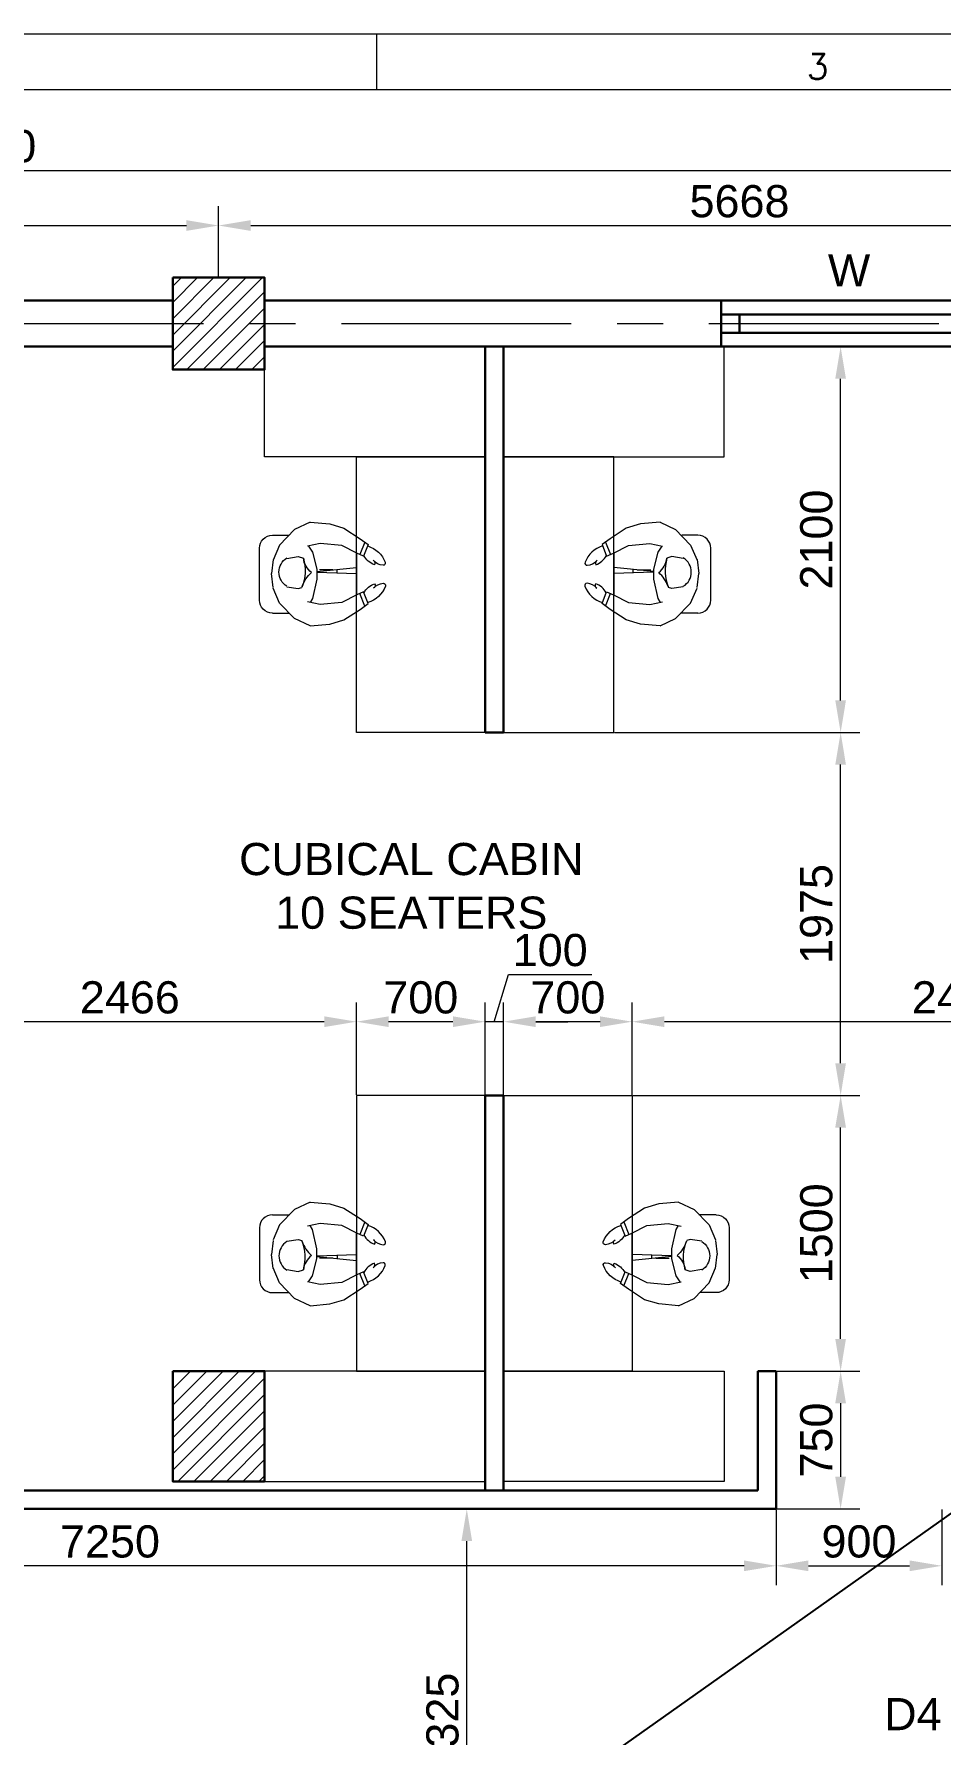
# Model space of a CAD drawing. Header units: millimetres. Extents: x 131588 to 160612, y -172852 to -151297.
# Drawn here: x 144237 to 149172, y -160547 to -151297 of the extents above; entities that cross this region are included whole.
import ezdxf
from ezdxf.enums import TextEntityAlignment as Align

# ---------------------------------------------------------------- set-up
doc = ezdxf.new("R2010")
doc.units = ezdxf.units.MM
doc.header["$MEASUREMENT"] = 0
doc.linetypes.add('CENTER', pattern=[2, 1.25, -0.25, 0.25, -0.25])
for name, color, linetype, lineweight in [('CEN-1', 1, 'CENTER', 18), ('DIM', 7, 'Continuous', 20), ('DIMLINE', 10, 'Continuous', 18), ('MAIN', 3, 'Continuous', 30), ('MAIN-4', 6, 'Continuous', 30), ('SEC', 253, 'Continuous', 15), ('TEXT', 4, 'Continuous', 13), ('TEXT-1', 7, 'Continuous', 20)]:
    doc.layers.add(name, color=color, linetype=linetype, lineweight=lineweight)
doc.layers.add('H', color=7, linetype='Continuous')
doc.styles.add('ROMANS', font='romans.shx')
doc.styles.get("Standard").update_dxf_attribs({"font": ''})
doc.styles.get('Standard').set_extended_font_data('Arial')
doc.dimstyles.new('DIM-50', dxfattribs={"dimscale": 50, "dimtxt": 2.5, "dimasz": 2.5, "dimexe": 1.5, "dimexo": 0.05, "dimgap": 0.6, "dimtad": 1, "dimzin": 9, "dimdsep": 46, "dimtxsty": 'Standard', "dimcen": 0, "dimclrd": 32, "dimclre": 32, "dimadec": 0, "dimazin": 0, "dimtp": 0.1, "dimtm": 0.1, "dimtfac": 0.71, "dimtofl": 0, "dimtmove": 1, "dimatfit": 3, "dimfxl": 1, "dimtolj": 1, "dimtzin": 7, "dimlwd": -1, "dimlwe": -1, "dimarcsym": 1})
doc.dimstyles.new('DIM-50$0', dxfattribs={"dimscale": 50, "dimtxt": 2.5, "dimasz": 2.5, "dimexe": 1.5, "dimexo": 0.05, "dimgap": 0.6, "dimtad": 1, "dimzin": 9, "dimdsep": 46, "dimtxsty": 'Standard', "dimcen": 0, "dimclrd": 32, "dimclre": 32, "dimadec": 0, "dimazin": 0, "dimtp": 0.1, "dimtm": 0.1, "dimtfac": 0.71, "dimtofl": 0, "dimtmove": 1, "dimatfit": 3, "dimfxl": 1, "dimtolj": 1, "dimtzin": 7, "dimlwd": -1, "dimlwe": -1, "dimarcsym": 1})

# ---------------------------------------------------------------- blocks, each defined once
blk = doc.blocks.new('rr')
at = {"layer": 'TEXT', "color": 7}
for p, q in [((298029.1, -105617.9), (298123, -105617.9)), ((298149.9, -105587.7), (298068.3, -105672.4)), ((298235, -105548.2), (298149.9, -105587.7)), ((298235, -105548.2), (298341.6, -105557.9)), ((298341.6, -105557.9), (298418.6, -105581.4)), ((298418.6, -105581.4), (298506.5, -105637.9)), ((297958.6, -105688.4), (297958.6, -105970.4)), ((298068.3, -105672.4), (298033.7, -105754.1)), ((298289.8, -105664.6), (298220.6, -105678.7)), ((298246.6, -105697.8), (298234.7, -105675.9)), ((298270.2, -105803), (298246.6, -105697.8)), ((298406, -105675.6), (298289.8, -105664.6)), ((298487.7, -105716.4), (298406, -105675.6)), ((298486.5, -105944.6), (298486.5, -105715.8)), ((298525.4, -105733.7), (298487.7, -105716.4)), ((298532, -105656.1), (298504, -105723.9)), ((298506.5, -105637.9), (298550.5, -105669.3)), ((298550.5, -105669.3), (298525.4, -105733.7)), ((298033.7, -105756.4), (298023.5, -105832.5)), ((298108.2, -105761), (298170.1, -105750.9)), ((298170.1, -105750.9), (298189.2, -105757.2)), ((298270.2, -105856.3), (298270.2, -105803)), ((298033.7, -105908.6), (298023.5, -105832.5)), ((298068.3, -105987.9), (298033.7, -105906.3)), ((298246.6, -105948.9), (298270.2, -105856.3)), ((298270.2, -105841.1), (298486.5, -105833.1)), ((298270.2, -105843.2), (298486.5, -105865.6)), ((298358.6, -105852.9), (298285, -105852.9)), ((298381.6, -105837), (298381.6, -105854.8)), ((298150, -106072.7), (298068.3, -105987.9)), ((298108.2, -105915.2), (298170.1, -105925.3)), ((298170.1, -105925.3), (298197.6, -105916.1)), ((298289.8, -105995.8), (298220.6, -105981.7)), ((298224.9, -105982.5), (298246.6, -105948.9)), ((298406, -105984.8), (298289.8, -105995.8)), ((298487.7, -105944), (298406, -105984.8)), ((298525.4, -105926.7), (298487.7, -105944)), ((298532, -106004.3), (298504, -105936.5)), ((298506.5, -106022.5), (298550.5, -105991.1)), ((298550.5, -105991.1), (298525.4, -105926.7)), ((298029.1, -106040.8), (298117, -106040.8)), ((298235, -106112.1), (298150, -106072.7)), ((298341.6, -106102.5), (298418.6, -106079)), ((298418.6, -106079), (298506.5, -106022.5)), ((298235, -106112.1), (298341.6, -106102.5))]:
    blk.add_line(p, q, dxfattribs=at)
for centre, major_axis, start_param, end_param in [((298029.1, -105688.4), (49.8, 49.8), 0.785398, 2.356194), ((298619.9, -105679.3), (73.6, 73.6), 2.838638, 3.585677), ((298505.1, -105816.7), (104.9, 104.9), -0.421869, 0.489767), ((298154.8, -105840.4), (63.7, -63.7), 2.898963, 4.955018), ((297965.9, -105848.8), (170.6, 170.6), -1.068373, -0.39635), ((298370.9, -105697.4), (135.1, 135.1), 2.703582, 3.183333), ((298571.7, -105768), (11.6, 11.6), -1.392775, 0.371356), ((298637.4, -105702), (55.2, 55.2), 3.067512, 3.856448), ((298632.8, -105768.2), (8.31, 8.31), 3.856448, 5.861316), ((298314.8, -105930.8), (83.5, 83.5), 1.454362, 2.231901), ((298619, -105978.6), (73.6, -73.6), 2.697508, 3.444547), ((298504.2, -105841.1), (104.9, -104.9), 5.793418, 6.705054), ((298636.5, -105955.9), (55.2, -55.2), 2.426738, 3.215673), ((298570.7, -105889.9), (11.6, -11.6), 5.911829, 7.67596), ((298631.8, -105889.7), (8.31, -8.31), 0.421869, 2.426738), ((298029.1, -105970.4), (49.8, -49.8), 3.926991, 5.497787)]:
    blk.add_ellipse(centre, major_axis=major_axis, ratio=1, start_param=start_param, end_param=end_param, dxfattribs=at)
blk = doc.blocks.new('*D520')
at = {"layer": 'Defpoints', "color": 0, "ltscale": 100, "transparency": 16777216}
for p in [(145241.6, -152338.7), (139575.6, -152622.3), (145241.6, -152622.3)]:
    blk.add_point(p, dxfattribs=at)
at = {"layer": 'DIMLINE', "color": 32, "linetype": 'ByBlock', "ltscale": 100, "transparency": 16777216}
for p, q in [((139575.6, -152618.8), (139575.6, -152233.7)), ((145241.6, -152618.8), (145241.6, -152233.7)), ((139750.6, -152338.7), (145066.6, -152338.7))]:
    blk.add_line(p, q, dxfattribs=at)
at = {"layer": 'DIMLINE', "color": 32, "ltscale": 100, "transparency": 16777216}
for points in [[(139750.6, -152309.5), (139750.6, -152367.9), (139575.6, -152338.7)], [(145066.6, -152309.5), (145066.6, -152367.9), (145241.6, -152338.7)]]:
    blk.add_solid(points, dxfattribs=at)
at = {"layer": 'DIMLINE', "color": 0, "ltscale": 100, "transparency": 16777216, "insert": (142408.6, -152207.4), "char_height": 175, "attachment_point": 5}
blk.add_mtext('\\A1;5666', dxfattribs=at)
blk = doc.blocks.new('*D521')
at = {"layer": 'Defpoints', "color": 0, "ltscale": 100, "transparency": 16777216}
for p in [(150909.6, -152338.7), (145241.6, -152622.3), (150909.6, -152622.3)]:
    blk.add_point(p, dxfattribs=at)
at = {"layer": 'DIMLINE', "color": 32, "linetype": 'ByBlock', "ltscale": 100, "transparency": 16777216}
for p, q in [((145241.6, -152618.8), (145241.6, -152233.7)), ((150909.6, -152618.8), (150909.6, -152233.7)), ((145416.6, -152338.7), (150734.6, -152338.7))]:
    blk.add_line(p, q, dxfattribs=at)
at = {"layer": 'DIMLINE', "color": 32, "ltscale": 100, "transparency": 16777216}
for points in [[(145416.6, -152309.5), (145416.6, -152367.9), (145241.6, -152338.7)], [(150734.6, -152309.5), (150734.6, -152367.9), (150909.6, -152338.7)]]:
    blk.add_solid(points, dxfattribs=at)
at = {"layer": 'DIMLINE', "color": 0, "ltscale": 100, "transparency": 16777216, "insert": (148075.6, -152207.4), "char_height": 175, "attachment_point": 5}
blk.add_mtext('\\A1;5668', dxfattribs=at)
blk = doc.blocks.new('A4 SHEET')
at = {"layer": 'DIM'}
for p, q in [((15345.06, 1232.71), (13489.34, 1232.71)), ((14417.2, 1232.71), (14417.2, 1213.41)), ((13509.22, 1213.41), (15322.97, 1213.41))]:
    blk.add_line(p, q, dxfattribs=at)
at = {"layer": 'DIM', "style": 'ROMANS'}
blk.add_text('3', height=8.84, dxfattribs=at).set_placement((14566.9, 1214.33), align=Align.BOTTOM_LEFT)
blk = doc.blocks.new('*D538')
at = {"layer": 'Defpoints', "color": 0, "ltscale": 100, "transparency": 16777216}
for p in [(153909.6, -152039.3), (133909.6, -152872.3), (153909.6, -152872.3)]:
    blk.add_point(p, dxfattribs=at)
at = {"layer": 'DIMLINE', "color": 32, "linetype": 'ByBlock', "ltscale": 100, "transparency": 16777216}
for p, q in [((133909.6, -152868.8), (133909.6, -151934.3)), ((153909.6, -152868.8), (153909.6, -151934.3)), ((134084.6, -152039.3), (153734.6, -152039.3))]:
    blk.add_line(p, q, dxfattribs=at)
at = {"layer": 'DIMLINE', "color": 32, "ltscale": 100, "transparency": 16777216}
for points in [[(134084.6, -152010.1), (134084.6, -152068.5), (133909.6, -152039.3)], [(153734.6, -152010.1), (153734.6, -152068.5), (153909.6, -152039.3)]]:
    blk.add_solid(points, dxfattribs=at)
at = {"layer": 'DIMLINE', "color": 0, "ltscale": 100, "transparency": 16777216, "insert": (143909.6, -151908), "char_height": 175, "attachment_point": 5}
blk.add_mtext('\\A1;20000', dxfattribs=at)
blk = doc.blocks.new('*D556')
at = {"layer": 'Defpoints', "color": 0, "ltscale": 100, "transparency": 16777216}
for p in [(148275.6, -159322.3), (149175.6, -159322.3), (149175.6, -159631.5)]:
    blk.add_point(p, dxfattribs=at)
at = {"layer": 'DIMLINE', "color": 32, "linetype": 'ByBlock', "ltscale": 100, "transparency": 16777216}
for p, q in [((148275.6, -159325.8), (148275.6, -159736.5)), ((149175.6, -159325.8), (149175.6, -159736.5)), ((148450.6, -159631.5), (149000.6, -159631.5))]:
    blk.add_line(p, q, dxfattribs=at)
at = {"layer": 'DIMLINE', "color": 32, "ltscale": 100, "transparency": 16777216}
for points in [[(148450.6, -159602.3), (148450.6, -159660.7), (148275.6, -159631.5)], [(149000.6, -159602.3), (149000.6, -159660.7), (149175.6, -159631.5)]]:
    blk.add_solid(points, dxfattribs=at)
at = {"layer": 'DIMLINE', "color": 0, "ltscale": 100, "transparency": 16777216, "insert": (148725.6, -159500.1), "char_height": 175, "attachment_point": 5}
blk.add_mtext('\\A1;900', dxfattribs=at)
blk = doc.blocks.new('*D560')
at = {"layer": 'Defpoints', "color": 0, "ltscale": 100, "transparency": 16777216}
for p in [(148275.6, -158572.3), (148275.6, -159322.3), (148625.7, -159322.3)]:
    blk.add_point(p, dxfattribs=at)
at = {"layer": 'DIMLINE', "color": 32, "linetype": 'ByBlock', "ltscale": 100, "transparency": 16777216}
for p, q in [((148279.1, -158572.3), (148730.7, -158572.3)), ((148625.7, -158747.3), (148625.7, -159147.3)), ((148279.1, -159322.3), (148730.7, -159322.3))]:
    blk.add_line(p, q, dxfattribs=at)
at = {"layer": 'DIMLINE', "color": 32, "ltscale": 100, "transparency": 16777216}
for points in [[(148596.5, -158747.3), (148654.8, -158747.3), (148625.7, -158572.3)], [(148596.5, -159147.3), (148654.8, -159147.3), (148625.7, -159322.3)]]:
    blk.add_solid(points, dxfattribs=at)
at = {"layer": 'DIMLINE', "color": 0, "ltscale": 100, "transparency": 16777216, "insert": (148494.3, -158947.3), "char_height": 175, "attachment_point": 5, "rotation": 90}
blk.add_mtext('\\A1;750', dxfattribs=at)
blk = doc.blocks.new('*D562')
at = {"layer": 'Defpoints', "color": 0, "ltscale": 100, "transparency": 16777216}
for p in [(141025.6, -159324.6), (148275.6, -159322.3), (141025.6, -159631.5)]:
    blk.add_point(p, dxfattribs=at)
at = {"layer": 'DIMLINE', "color": 32, "linetype": 'ByBlock', "ltscale": 100, "transparency": 16777216}
for p, q in [((141025.6, -159328.1), (141025.6, -159736.5)), ((148275.6, -159325.8), (148275.6, -159736.5)), ((148100.6, -159631.5), (141200.6, -159631.5))]:
    blk.add_line(p, q, dxfattribs=at)
at = {"layer": 'DIMLINE', "color": 32, "ltscale": 100, "transparency": 16777216}
for points in [[(141200.6, -159602.3), (141200.6, -159660.7), (141025.6, -159631.5)], [(148100.6, -159602.3), (148100.6, -159660.7), (148275.6, -159631.5)]]:
    blk.add_solid(points, dxfattribs=at)
at = {"layer": 'DIMLINE', "color": 0, "ltscale": 100, "transparency": 16777216, "insert": (144650.6, -159500.1), "char_height": 175, "attachment_point": 5}
blk.add_mtext('\\A1;7250', dxfattribs=at)
blk = doc.blocks.new('*D565')
at = {"layer": 'Defpoints', "color": 0, "ltscale": 100, "transparency": 16777216}
for p in [(147491.6, -156670.9), (147491.6, -157072.3), (149959.6, -157072.3)]:
    blk.add_point(p, dxfattribs=at)
at = {"layer": 'DIMLINE', "color": 32, "linetype": 'ByBlock', "ltscale": 100, "transparency": 16777216}
for p, q in [((147491.6, -157068.8), (147491.6, -156565.9)), ((149959.6, -157068.8), (149959.6, -156565.9)), ((149784.6, -156670.9), (147666.6, -156670.9))]:
    blk.add_line(p, q, dxfattribs=at)
at = {"layer": 'DIMLINE', "color": 32, "ltscale": 100, "transparency": 16777216}
for points in [[(147666.6, -156641.7), (147666.6, -156700.1), (147491.6, -156670.9)], [(149784.6, -156641.7), (149784.6, -156700.1), (149959.6, -156670.9)]]:
    blk.add_solid(points, dxfattribs=at)
at = {"layer": 'DIMLINE', "color": 0, "ltscale": 100, "transparency": 16777216, "insert": (149285.1, -156539.6), "char_height": 175, "attachment_point": 5}
blk.add_mtext('\\A1;2468', dxfattribs=at)
blk = doc.blocks.new('*D566')
at = {"layer": 'Defpoints', "color": 0, "ltscale": 100, "transparency": 16777216}
for p in [(146791.6, -156670.9), (146791.6, -157072.3), (147491.6, -157072.3)]:
    blk.add_point(p, dxfattribs=at)
at = {"layer": 'DIMLINE', "color": 32, "linetype": 'ByBlock', "ltscale": 100, "transparency": 16777216}
for p, q in [((146791.6, -157068.8), (146791.6, -156565.9)), ((147491.6, -157068.8), (147491.6, -156565.9)), ((147316.6, -156670.9), (146966.6, -156670.9))]:
    blk.add_line(p, q, dxfattribs=at)
at = {"layer": 'DIMLINE', "color": 32, "ltscale": 100, "transparency": 16777216}
for points in [[(146966.6, -156641.7), (146966.6, -156700.1), (146791.6, -156670.9)], [(147316.6, -156641.7), (147316.6, -156700.1), (147491.6, -156670.9)]]:
    blk.add_solid(points, dxfattribs=at)
at = {"layer": 'DIMLINE', "color": 0, "ltscale": 100, "transparency": 16777216, "insert": (147141.6, -156539.6), "char_height": 175, "attachment_point": 5}
blk.add_mtext('\\A1;700', dxfattribs=at)
blk = doc.blocks.new('*D567')
at = {"layer": 'Defpoints', "color": 0, "ltscale": 100, "transparency": 16777216}
for p in [(146691.6, -156670.9), (146691.6, -157072.3), (146791.6, -157072.3)]:
    blk.add_point(p, dxfattribs=at)
at = {"layer": 'DIMLINE', "color": 32, "linetype": 'ByBlock', "ltscale": 100, "transparency": 16777216}
for p, q in [((146741.6, -156670.9), (146818.8, -156413.6)), ((146818.8, -156413.6), (147272.4, -156413.6)), ((146691.6, -157068.8), (146691.6, -156565.9)), ((146791.6, -157068.8), (146791.6, -156565.9)), ((146516.6, -156670.9), (146341.6, -156670.9)), ((146791.6, -156670.9), (146691.6, -156670.9)), ((146791.6, -156670.9), (146691.6, -156670.9)), ((146966.6, -156670.9), (147141.6, -156670.9))]:
    blk.add_line(p, q, dxfattribs=at)
at = {"layer": 'DIMLINE', "color": 32, "ltscale": 100, "transparency": 16777216}
for points in [[(146516.6, -156641.7), (146516.6, -156700.1), (146691.6, -156670.9)], [(146966.6, -156641.7), (146966.6, -156700.1), (146791.6, -156670.9)]]:
    blk.add_solid(points, dxfattribs=at)
at = {"layer": 'DIMLINE', "color": 0, "ltscale": 100, "transparency": 16777216, "insert": (147045.6, -156282.2), "char_height": 175, "attachment_point": 5}
blk.add_mtext('\\A1;100', dxfattribs=at)
blk = doc.blocks.new('*D568')
at = {"layer": 'Defpoints', "color": 0, "ltscale": 100, "transparency": 16777216}
for p in [(145991.6, -156670.9), (145991.6, -157072.3), (146691.6, -157072.3)]:
    blk.add_point(p, dxfattribs=at)
at = {"layer": 'DIMLINE', "color": 32, "linetype": 'ByBlock', "ltscale": 100, "transparency": 16777216}
for p, q in [((145991.6, -157068.8), (145991.6, -156565.9)), ((146691.6, -157068.8), (146691.6, -156565.9)), ((146516.6, -156670.9), (146166.6, -156670.9))]:
    blk.add_line(p, q, dxfattribs=at)
at = {"layer": 'DIMLINE', "color": 32, "ltscale": 100, "transparency": 16777216}
for points in [[(146166.6, -156641.7), (146166.6, -156700.1), (145991.6, -156670.9)], [(146516.6, -156641.7), (146516.6, -156700.1), (146691.6, -156670.9)]]:
    blk.add_solid(points, dxfattribs=at)
at = {"layer": 'DIMLINE', "color": 0, "ltscale": 100, "transparency": 16777216, "insert": (146341.6, -156539.6), "char_height": 175, "attachment_point": 5}
blk.add_mtext('\\A1;700', dxfattribs=at)
blk = doc.blocks.new('*D569')
at = {"layer": 'Defpoints', "color": 0, "ltscale": 100, "transparency": 16777216}
for p in [(143525.6, -156670.9), (143525.6, -157072.3), (145991.6, -157072.3)]:
    blk.add_point(p, dxfattribs=at)
at = {"layer": 'DIMLINE', "color": 32, "linetype": 'ByBlock', "ltscale": 100, "transparency": 16777216}
for p, q in [((143525.6, -157068.8), (143525.6, -156565.9)), ((145991.6, -157068.8), (145991.6, -156565.9)), ((145816.6, -156670.9), (143700.6, -156670.9))]:
    blk.add_line(p, q, dxfattribs=at)
at = {"layer": 'DIMLINE', "color": 32, "ltscale": 100, "transparency": 16777216}
for points in [[(143700.6, -156641.7), (143700.6, -156700.1), (143525.6, -156670.9)], [(145816.6, -156641.7), (145816.6, -156700.1), (145991.6, -156670.9)]]:
    blk.add_solid(points, dxfattribs=at)
at = {"layer": 'DIMLINE', "color": 0, "ltscale": 100, "transparency": 16777216, "insert": (144758.6, -156539.6), "char_height": 175, "attachment_point": 5}
blk.add_mtext('\\A1;2466', dxfattribs=at)
blk = doc.blocks.new('*D576')
at = {"layer": 'Defpoints', "color": 0, "ltscale": 100, "transparency": 16777216}
for p in [(147491.6, -157072.3), (148625.7, -157072.3), (148275.6, -158572.3)]:
    blk.add_point(p, dxfattribs=at)
at = {"layer": 'DIMLINE', "color": 32, "linetype": 'ByBlock', "ltscale": 100, "transparency": 16777216}
for p, q in [((147495.1, -157072.3), (148730.7, -157072.3)), ((148625.7, -158397.3), (148625.7, -157247.3)), ((148279.1, -158572.3), (148730.7, -158572.3))]:
    blk.add_line(p, q, dxfattribs=at)
at = {"layer": 'DIMLINE', "color": 32, "ltscale": 100, "transparency": 16777216}
for points in [[(148596.5, -157247.3), (148654.8, -157247.3), (148625.7, -157072.3)], [(148596.5, -158397.3), (148654.8, -158397.3), (148625.7, -158572.3)]]:
    blk.add_solid(points, dxfattribs=at)
at = {"layer": 'DIMLINE', "color": 0, "ltscale": 100, "transparency": 16777216, "insert": (148494.3, -157822.3), "char_height": 175, "attachment_point": 5, "rotation": 90}
blk.add_mtext('\\A1;1500', dxfattribs=at)
blk = doc.blocks.new('*D577')
at = {"layer": 'Defpoints', "color": 0, "ltscale": 100, "transparency": 16777216}
for p in [(147391.6, -155097.3), (148625.7, -155097.3), (147491.6, -157072.3)]:
    blk.add_point(p, dxfattribs=at)
at = {"layer": 'DIMLINE', "color": 32, "linetype": 'ByBlock', "ltscale": 100, "transparency": 16777216}
for p, q in [((147395.1, -155097.3), (148730.7, -155097.3)), ((148625.7, -156897.3), (148625.7, -155272.3)), ((147495.1, -157072.3), (148730.7, -157072.3))]:
    blk.add_line(p, q, dxfattribs=at)
at = {"layer": 'DIMLINE', "color": 32, "ltscale": 100, "transparency": 16777216}
for points in [[(148596.5, -155272.3), (148654.8, -155272.3), (148625.7, -155097.3)], [(148596.5, -156897.3), (148654.8, -156897.3), (148625.7, -157072.3)]]:
    blk.add_solid(points, dxfattribs=at)
at = {"layer": 'DIMLINE', "color": 0, "ltscale": 100, "transparency": 16777216, "insert": (148494.3, -156084.8), "char_height": 175, "attachment_point": 5, "rotation": 90}
blk.add_mtext('\\A1;1975', dxfattribs=at)
blk = doc.blocks.new('*D578')
at = {"layer": 'Defpoints', "color": 0, "ltscale": 100, "transparency": 16777216}
for p in [(147991.6, -152997.3), (148625.7, -152997.3), (147391.6, -155097.3)]:
    blk.add_point(p, dxfattribs=at)
at = {"layer": 'DIMLINE', "color": 32, "linetype": 'ByBlock', "ltscale": 100, "transparency": 16777216}
for p, q in [((147995.1, -152997.3), (148730.7, -152997.3)), ((148625.7, -154922.3), (148625.7, -153172.3)), ((147395.1, -155097.3), (148730.7, -155097.3))]:
    blk.add_line(p, q, dxfattribs=at)
at = {"layer": 'DIMLINE', "color": 32, "ltscale": 100, "transparency": 16777216}
for points in [[(148596.5, -153172.3), (148654.8, -153172.3), (148625.7, -152997.3)], [(148596.5, -154922.3), (148654.8, -154922.3), (148625.7, -155097.3)]]:
    blk.add_solid(points, dxfattribs=at)
at = {"layer": 'DIMLINE', "color": 0, "ltscale": 100, "transparency": 16777216, "insert": (148494.3, -154047.3), "char_height": 175, "attachment_point": 5, "rotation": 90}
blk.add_mtext('\\A1;2100', dxfattribs=at)
blk = doc.blocks.new('*D589')
at = {"layer": 'Defpoints', "color": 0, "ltscale": 100, "transparency": 16777216}
for p in [(146187.6, -159322.3), (146591.7, -159322.3), (146591.7, -161647.3)]:
    blk.add_point(p, dxfattribs=at)
at = {"layer": 'DIMLINE', "color": 32, "linetype": 'ByBlock', "ltscale": 100, "transparency": 16777216}
for p, q in [((146191.1, -159322.3), (146696.7, -159322.3)), ((146591.7, -161472.3), (146591.7, -159497.3)), ((146595.2, -161647.3), (146696.7, -161647.3))]:
    blk.add_line(p, q, dxfattribs=at)
at = {"layer": 'DIMLINE', "color": 32, "ltscale": 100, "transparency": 16777216}
for points in [[(146562.5, -159497.3), (146620.8, -159497.3), (146591.7, -159322.3)], [(146562.5, -161472.3), (146620.8, -161472.3), (146591.7, -161647.3)]]:
    blk.add_solid(points, dxfattribs=at)
at = {"layer": 'DIMLINE', "color": 0, "ltscale": 100, "transparency": 16777216, "insert": (146460.3, -160484.8), "char_height": 175, "attachment_point": 5, "rotation": 90}
blk.add_mtext('\\A1;2325', dxfattribs=at)

msp = doc.modelspace()

# ---------------------------------------------------------------- hatches: boundary and pattern name
at = {"layer": 'SEC', "ltscale": 100}
h = msp.add_hatch(dxfattribs=at)
h.set_pattern_fill('ANSI31', color=8, scale=500)
h.set_pattern_definition([(45, (77774.82, -133707.57), (-44.194174, 44.194174), [])])
h.paths.add_polyline_path([(144991.578, -152622.294), (145491.578, -152622.294), (145491.578, -153122.294), (144991.578, -153122.294)])
h = msp.add_hatch(dxfattribs=at)
h.set_pattern_fill('ANSI31', color=8, scale=500)
h.set_pattern_definition([(45, (77774.82, -139707.57), (-44.194174, 44.194174), [])])
h.paths.add_polyline_path([(144991.578, -158572.294), (145491.578, -158572.294), (145491.578, -159172.294), (144991.578, -159172.294)])

# ---------------------------------------------------------------- linework, layer by layer
at = {"layer": 'CEN-1', "ltscale": 1000}
msp.add_lwpolyline([(133909.578, -152872.294), (153909.578, -152872.294), (153909.578, -165872.294), (133909.578, -165872.294)], close=True, dxfattribs=at)
at = {"layer": 'H', "ltscale": 100}
msp.add_line((131587.724, -171821.036), (160612.243, -151296.555), dxfattribs=at)
at = {"layer": 'MAIN', "color": 5, "ltscale": 100}
for p, q in [((147975.578, -152822.294), (149475.578, -152822.294)), ((147975.578, -152922.294), (149475.578, -152922.294))]:
    msp.add_line(p, q, dxfattribs=at)
at = {"layer": 'MAIN', "ltscale": 100}
for points in [[(144991.578, -152622.294), (145491.578, -152622.294), (145491.578, -153122.294), (144991.578, -153122.294)], [(144991.578, -158572.294), (145491.578, -158572.294), (145491.578, -159172.294), (144991.578, -159172.294)]]:
    msp.add_lwpolyline(points, close=True, dxfattribs=at)
at = {"layer": 'MAIN', "color": 5, "ltscale": 100}
for points in [[(147975.578, -152747.294), (149475.578, -152747.294), (149475.578, -152997.294), (147975.578, -152997.294)], [(148075.578, -152822.294), (149375.578, -152822.294), (149375.578, -152922.294), (148075.578, -152922.294)]]:
    msp.add_lwpolyline(points, close=True, dxfattribs=at)
at = {"layer": 'MAIN', "color": 0, "lineweight": 20}
for points in [[(145491.578, -152997.294), (146691.578, -152997.294), (146691.578, -153597.294), (145491.578, -153597.294)], [(147991.578, -152997.294), (146791.578, -152997.294), (146791.578, -153597.294), (147991.578, -153597.294)], [(146691.578, -153597.294), (146691.578, -155097.294), (145991.578, -155097.294), (145991.578, -153597.294)], [(146791.578, -153597.294), (146791.578, -155097.294), (147391.578, -155097.294), (147391.578, -153597.294)], [(146691.578, -158572.294), (146691.578, -157072.294), (145991.578, -157072.294), (145991.578, -158572.294)], [(146791.578, -158572.294), (146791.578, -157072.294), (147491.578, -157072.294), (147491.578, -158572.294)], [(145491.578, -159172.294), (146691.578, -159172.294), (146691.578, -158572.294), (145491.578, -158572.294)], [(147991.578, -159172.294), (146791.578, -159172.294), (146791.578, -158572.294), (147991.578, -158572.294)]]:
    msp.add_lwpolyline(points, close=True, dxfattribs=at)
at = {"layer": 'MAIN', "color": 6}
for points in [[(146691.578, -152997.294), (146691.578, -155097.294)], [(146791.578, -155097.294), (146791.578, -152997.294)]]:
    msp.add_lwpolyline(points, dxfattribs=at)
at = {"layer": 'MAIN-4', "ltscale": 1000}
for p, q in [((146691.578, -152997.294), (146691.578, -155097.294)), ((146791.578, -152997.294), (146791.578, -155097.294)), ((146691.578, -155097.294), (146791.578, -155097.294)), ((146691.578, -157072.294), (146691.578, -159222.294)), ((146691.578, -157072.294), (146791.578, -157072.294)), ((146791.578, -157072.294), (146791.578, -159222.294)), ((148175.578, -159222.294), (148175.578, -158572.294)), ((148175.578, -158572.294), (148275.578, -158572.294)), ((148275.578, -159322.294), (148275.578, -158572.294)), ((141125.578, -159222.294), (148175.578, -159222.294)), ((141025.578, -159322.294), (148275.578, -159322.294))]:
    msp.add_line(p, q, dxfattribs=at)
for points in [[(139825.578, -152747.294), (144991.578, -152747.294)], [(145491.578, -152747.294), (150659.578, -152747.294)], [(139825.578, -152997.294), (144991.578, -152997.294)], [(145491.578, -152997.294), (150659.578, -152997.294)], [(146691.578, -152997.294), (146691.578, -155097.294)], [(146791.578, -155097.294), (146791.578, -152997.294)]]:
    msp.add_lwpolyline(points, dxfattribs=at)

# ---------------------------------------------------------------- block references
at = {"layer": 'DIMLINE', "xscale": 15.64053501541963, "yscale": 15.64053501541963, "zscale": 15.64053501541963}
msp.add_blockref('A4 SHEET', (-79392.728, -170576.831), dxfattribs=at)
at = {"layer": 'MAIN', "linetype": 'ByBlock', "lineweight": 20, "xscale": -1, "rotation": 180}
msp.add_blockref('rr', (-152494.923, -260065.146), dxfattribs=at)
at = {"layer": 'MAIN', "linetype": 'ByBlock', "lineweight": 20, "rotation": 180}
msp.add_blockref('rr', (445878.079, -260065.146), dxfattribs=at)
at = {"layer": 'MAIN', "linetype": 'ByBlock', "lineweight": 20}
msp.add_blockref('rr', (-152494.923, -52104.442), dxfattribs=at)
at = {"layer": 'MAIN', "linetype": 'ByBlock', "lineweight": 20, "xscale": -1}
msp.add_blockref('rr', (445978.079, -52104.442), dxfattribs=at)

# ---------------------------------------------------------------- texts
at = {"layer": 'TEXT-1', "char_height": 175, "width": 259.85607}
for s, insert, attachment_point in [('\\pxqc;W', (148801.577, -152669.882), 9), ('\\pxqc;D4', (149148.911, -160350.987, 0), 3)]:
    msp.add_mtext(s, dxfattribs=dict(at, insert=insert, attachment_point=attachment_point))
at = {"layer": 'TEXT-1', "insert": (145352.738, -155698.307), "char_height": 175, "attachment_point": 1}
msp.add_mtext('\\pxqc;CUBICAL CABIN\\P10 SEATERS', dxfattribs=at)

# ---------------------------------------------------------------- dimensions: what is measured, and where the dimension line sits
at = {"layer": 'DIMLINE', "ltscale": 100}
for base, p1, p2, override, picture, middle in [((153909.578, -152039.311), (133909.578, -152872.294), (153909.578, -152872.294), {"dimscale": 70}, '*D538', (143909.578, -151907.961)), ((145241.578, -152338.715), (139575.578, -152622.294), (145241.578, -152622.294), {"dimscale": 70, "dimtofl": 1}, '*D520', (142408.578, -152207.365)), ((150909.578, -152338.715), (145241.578, -152622.294), (150909.578, -152622.294), {"dimscale": 70, "dimtofl": 1}, '*D521', (148075.578, -152207.365)), ((146691.578, -156670.912), (146791.578, -157072.294), (146691.578, -157072.294), {"dimscale": 70, "dimtofl": 1}, '*D567', (146860.783, -156282.211)), ((143525.578, -156670.912), (145991.578, -157072.294), (143525.578, -157072.294), {"dimscale": 70, "dimtofl": 1}, '*D569', (144758.578, -156539.562)), ((145991.578, -156670.912), (146691.578, -157072.294), (145991.578, -157072.294), {"dimscale": 70, "dimtofl": 1}, '*D568', (146341.578, -156539.562)), ((146791.578, -156670.912), (147491.578, -157072.294), (146791.578, -157072.294), {"dimscale": 70, "dimtofl": 1}, '*D566', (147141.578, -156539.562)), ((141025.578, -159631.492), (148275.578, -159322.294), (141025.578, -159324.556), {"dimscale": 70, "dimtofl": 1}, '*D562', (144650.578, -159500.142)), ((149175.578, -159631.492), (148275.578, -159322.294), (149175.578, -159322.294), {"dimscale": 70, "dimtofl": 1}, '*D556', (148725.578, -159500.142))]:
    dim = msp.add_linear_dim(base=base, p1=p1, p2=p2, dimstyle='DIM-50', override=override, dxfattribs=at)
    dim.commit()
    dim.dimension.update_dxf_attribs({"geometry": picture, "text_midpoint": middle})
for base, p1, p2, dimstyle, picture, middle in [((148625.676, -152997.294), (147391.578, -155097.294), (147991.578, -152997.294), 'DIM-50', '*D578', (148494.325, -154047.294)), ((148625.676, -155097.294), (147491.578, -157072.294), (147391.578, -155097.294), 'DIM-50', '*D577', (148494.325, -156084.794)), ((148625.676, -157072.294), (148275.578, -158572.294), (147491.578, -157072.294), 'DIM-50', '*D576', (148494.325, -157822.294)), ((148625.676, -159322.294), (148275.578, -158572.294), (148275.578, -159322.294), 'DIM-50', '*D560', (148494.325, -158947.294)), ((146591.666, -159322.294), (146591.666, -161647.294), (146187.623, -159322.294), 'DIM-50$0', '*D589', (146460.256, -160484.794))]:
    dim = msp.add_linear_dim(base=base, p1=p1, p2=p2, angle=90, dimstyle=dimstyle, override={"dimscale": 70, "dimtofl": 1}, dxfattribs=at)
    dim.commit()
    dim.dimension.update_dxf_attribs({"geometry": picture, "text_midpoint": middle})
dim = msp.add_linear_dim(base=(147491.578, -156670.912), p1=(149959.578, -157072.294), p2=(147491.578, -157072.294), dimstyle='DIM-50', override={"dimscale": 70, "dimtofl": 1}, dxfattribs=at)
dim.commit()
dim.dimension.update_dxf_attribs({"geometry": '*D565', "text_midpoint": (149285.118, -156670.912), "dimtype": 160})

doc.saveas('drawing.dxf')
